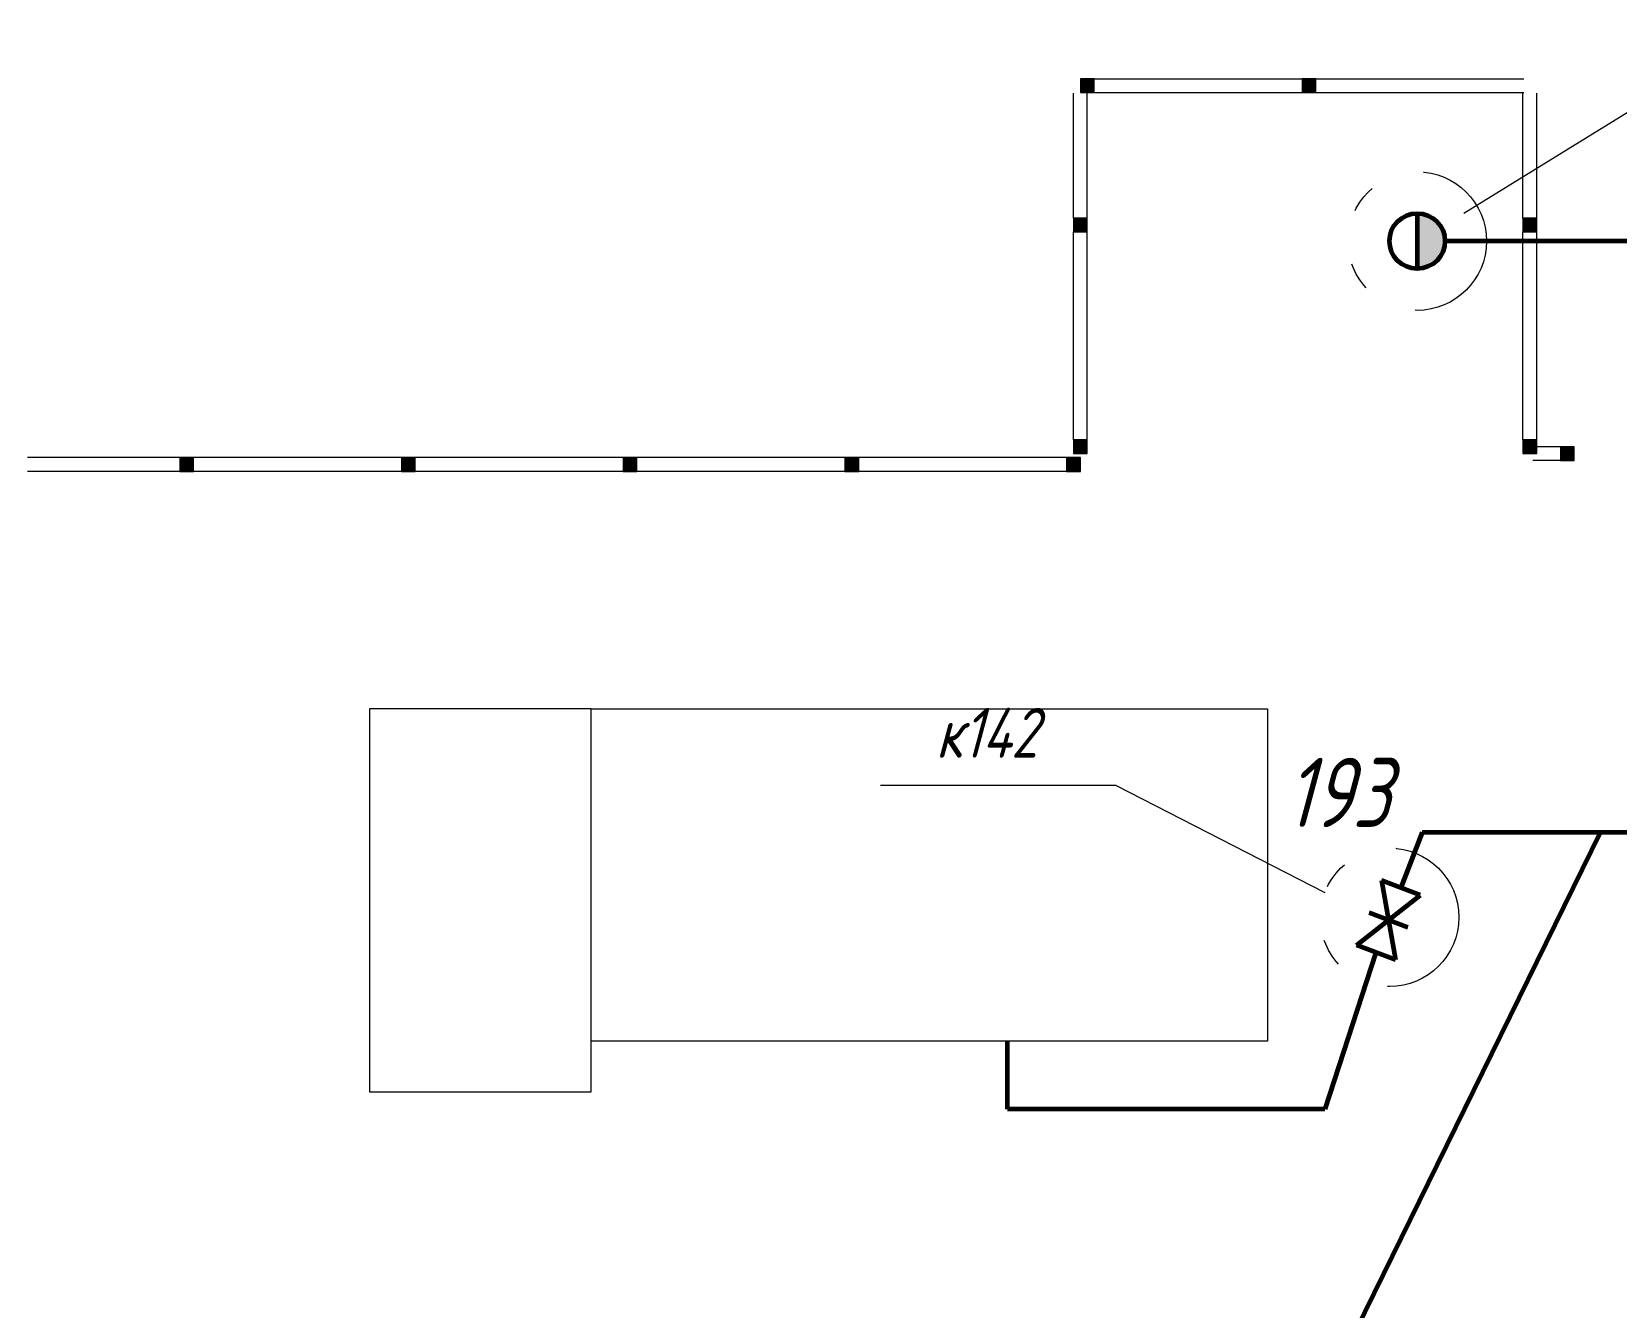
# Model space of a CAD drawing. Header units: millimetres. Extents: x 0 to 841, y 0 to 594.
# Drawn here: x 372 to 429.2, y 220.1 to 266.1 of the extents above; entities that cross this region are included whole.
import ezdxf

# ---------------------------------------------------------------- set-up
doc = ezdxf.new("R2010")
doc.units = ezdxf.units.MM
for name, pattern in [('K5LT32769', [0]), ('K5LT_BASIC', [0]), ('K5LT_CHAIN_LINE_WITH_2_POINTS', [12, 4, -2, 1, -2, 1, -2]), ('K5LT_THIN', [0])]:
    doc.linetypes.add(name, pattern=pattern)
doc.styles.add('KTEXTSTYLE', font='GOST_AU.SHX', dxfattribs={"width": 0.96, "height": 5})

# ---------------------------------------------------------------- blocks, each defined once
blk = doc.blocks.new('U72')
blk.add_hatch(color=7).paths.add_polyline_path([(427.645, 250.617), (427.645, 251.117), (427.145, 251.117), (427.145, 250.617)])
at = {"color": 7, "linetype": 'K5LT32769', "lineweight": 18}
for p, q in [((426.645, 251.117), (426.145, 251.117)), ((427.145, 251.117), (426.645, 251.117)), ((427.645, 251.117), (427.145, 251.117)), ((427.145, 251.117), (427.145, 250.617)), ((427.645, 250.617), (427.645, 251.117)), ((426.645, 250.617), (426.145, 250.617)), ((427.145, 250.617), (426.645, 250.617)), ((427.145, 250.617), (427.645, 250.617))]:
    blk.add_line(p, q, dxfattribs=at)
blk = doc.blocks.new('U73')
for points in [[(410.319, 263.893), (410.319, 264.393), (409.819, 264.393), (409.819, 263.893)], [(418.319, 263.893), (418.319, 264.393), (417.819, 264.393), (417.819, 263.893)]]:
    blk.add_hatch(color=7).paths.add_polyline_path(points)
at = {"color": 7, "linetype": 'K5LT32769', "lineweight": 18}
for p, q in [((410.319, 264.393), (409.819, 264.393)), ((409.819, 264.393), (409.819, 263.893)), ((410.319, 263.893), (410.319, 264.393)), ((410.319, 264.393), (410.819, 264.393)), ((410.819, 264.393), (411.319, 264.393)), ((411.319, 264.393), (411.819, 264.393)), ((411.819, 264.393), (412.319, 264.393)), ((412.319, 264.393), (412.819, 264.393)), ((412.819, 264.393), (413.319, 264.393)), ((413.319, 264.393), (413.819, 264.393)), ((413.819, 264.393), (414.319, 264.393)), ((414.319, 264.393), (414.819, 264.393)), ((414.819, 264.393), (415.319, 264.393)), ((415.319, 264.393), (415.819, 264.393)), ((415.819, 264.393), (416.319, 264.393)), ((416.319, 264.393), (416.819, 264.393)), ((416.819, 264.393), (417.319, 264.393)), ((417.319, 264.393), (417.819, 264.393)), ((418.319, 264.393), (417.819, 264.393)), ((417.819, 264.393), (417.819, 263.893)), ((418.319, 263.893), (418.319, 264.393)), ((418.319, 264.393), (418.819, 264.393)), ((418.819, 264.393), (419.319, 264.393)), ((419.319, 264.393), (419.819, 264.393)), ((419.819, 264.393), (420.319, 264.393)), ((420.319, 264.393), (420.819, 264.393)), ((420.819, 264.393), (421.319, 264.393)), ((421.319, 264.393), (421.819, 264.393)), ((421.819, 264.393), (422.319, 264.393)), ((422.319, 264.393), (422.819, 264.393)), ((422.819, 264.393), (423.319, 264.393)), ((423.319, 264.393), (423.819, 264.393)), ((423.819, 264.393), (424.319, 264.393)), ((424.319, 264.393), (424.819, 264.393)), ((424.819, 264.393), (425.319, 264.393)), ((425.319, 264.393), (425.819, 264.393)), ((409.819, 263.893), (410.319, 263.893)), ((410.319, 263.893), (410.819, 263.893)), ((410.819, 263.893), (411.319, 263.893)), ((411.319, 263.893), (411.819, 263.893)), ((411.819, 263.893), (412.319, 263.893)), ((412.319, 263.893), (412.819, 263.893)), ((412.819, 263.893), (413.319, 263.893)), ((413.319, 263.893), (413.819, 263.893)), ((413.819, 263.893), (414.319, 263.893)), ((414.319, 263.893), (414.819, 263.893)), ((414.819, 263.893), (415.319, 263.893)), ((415.319, 263.893), (415.819, 263.893)), ((415.819, 263.893), (416.319, 263.893)), ((416.319, 263.893), (416.819, 263.893)), ((416.819, 263.893), (417.319, 263.893)), ((417.319, 263.893), (417.819, 263.893)), ((417.819, 263.893), (418.319, 263.893)), ((418.319, 263.893), (418.819, 263.893)), ((418.819, 263.893), (419.319, 263.893)), ((419.319, 263.893), (419.819, 263.893)), ((419.819, 263.893), (420.319, 263.893)), ((420.319, 263.893), (420.819, 263.893)), ((420.819, 263.893), (421.319, 263.893)), ((421.319, 263.893), (421.819, 263.893)), ((421.819, 263.893), (422.319, 263.893)), ((422.319, 263.893), (422.819, 263.893)), ((422.819, 263.893), (423.319, 263.893)), ((423.319, 263.893), (423.819, 263.893)), ((423.819, 263.893), (424.319, 263.893)), ((424.319, 263.893), (424.819, 263.893)), ((424.819, 263.893), (425.319, 263.893)), ((425.319, 263.893), (425.819, 263.893))]:
    blk.add_line(p, q, dxfattribs=at)
blk = doc.blocks.new('U74')
for points in [[(426.29, 258.867), (426.29, 259.367), (425.79, 259.367), (425.79, 258.867)], [(426.29, 250.867), (426.29, 251.367), (425.79, 251.367), (425.79, 250.867)]]:
    blk.add_hatch(color=7).paths.add_polyline_path(points)
at = {"color": 7, "linetype": 'K5LT32769', "lineweight": 18}
for p, q in [((425.79, 263.367), (425.79, 263.867)), ((426.29, 263.367), (426.29, 263.867)), ((425.79, 262.867), (425.79, 263.367)), ((426.29, 262.867), (426.29, 263.367)), ((425.79, 262.367), (425.79, 262.867)), ((426.29, 262.367), (426.29, 262.867)), ((425.79, 261.867), (425.79, 262.367)), ((426.29, 261.867), (426.29, 262.367)), ((425.79, 261.367), (425.79, 261.867)), ((425.79, 260.867), (425.79, 261.367)), ((426.29, 261.367), (426.29, 261.867)), ((426.29, 260.867), (426.29, 261.367)), ((425.79, 260.367), (425.79, 260.867)), ((426.29, 260.367), (426.29, 260.867)), ((425.79, 259.867), (425.79, 260.367)), ((426.29, 259.867), (426.29, 260.367)), ((425.79, 259.367), (425.79, 259.867)), ((426.29, 259.367), (426.29, 259.867)), ((426.29, 259.367), (425.79, 259.367)), ((425.79, 259.367), (425.79, 258.867)), ((426.29, 258.867), (426.29, 259.367)), ((425.79, 258.367), (425.79, 258.867)), ((425.79, 258.867), (426.29, 258.867)), ((426.29, 258.367), (426.29, 258.867)), ((425.79, 257.867), (425.79, 258.367)), ((426.29, 257.867), (426.29, 258.367)), ((425.79, 257.367), (425.79, 257.867)), ((425.79, 256.867), (425.79, 257.367)), ((426.29, 257.367), (426.29, 257.867)), ((426.29, 256.867), (426.29, 257.367)), ((425.79, 256.367), (425.79, 256.867)), ((426.29, 256.367), (426.29, 256.867)), ((425.79, 255.867), (425.79, 256.367)), ((426.29, 255.867), (426.29, 256.367)), ((425.79, 255.367), (425.79, 255.867)), ((426.29, 255.367), (426.29, 255.867)), ((425.79, 254.867), (425.79, 255.367)), ((426.29, 254.867), (426.29, 255.367)), ((425.79, 254.367), (425.79, 254.867)), ((426.29, 254.367), (426.29, 254.867)), ((425.79, 253.867), (425.79, 254.367)), ((426.29, 253.867), (426.29, 254.367)), ((425.79, 253.367), (425.79, 253.867)), ((425.79, 252.867), (425.79, 253.367)), ((426.29, 253.367), (426.29, 253.867)), ((426.29, 252.867), (426.29, 253.367)), ((425.79, 252.367), (425.79, 252.867)), ((426.29, 252.367), (426.29, 252.867)), ((425.79, 251.867), (425.79, 252.367)), ((426.29, 251.867), (426.29, 252.367)), ((425.79, 251.367), (425.79, 251.867)), ((426.29, 251.367), (426.29, 251.867)), ((426.29, 251.367), (425.79, 251.367)), ((425.79, 251.367), (425.79, 250.867)), ((426.29, 250.867), (426.29, 251.367)), ((425.79, 250.867), (426.29, 250.867))]:
    blk.add_line(p, q, dxfattribs=at)
blk = doc.blocks.new('U75')
for points in [[(410.069, 258.867), (410.069, 259.367), (409.569, 259.367), (409.569, 258.867)], [(410.069, 250.867), (410.069, 251.367), (409.569, 251.367), (409.569, 250.867)]]:
    blk.add_hatch(color=7).paths.add_polyline_path(points)
at = {"color": 7, "linetype": 'K5LT32769', "lineweight": 18}
for p, q in [((409.569, 263.367), (409.569, 263.867)), ((410.069, 263.367), (410.069, 263.867)), ((409.569, 262.867), (409.569, 263.367)), ((410.069, 262.867), (410.069, 263.367)), ((409.569, 262.367), (409.569, 262.867)), ((410.069, 262.367), (410.069, 262.867)), ((409.569, 261.867), (409.569, 262.367)), ((410.069, 261.867), (410.069, 262.367)), ((409.569, 261.367), (409.569, 261.867)), ((409.569, 260.867), (409.569, 261.367)), ((410.069, 261.367), (410.069, 261.867)), ((410.069, 260.867), (410.069, 261.367)), ((409.569, 260.367), (409.569, 260.867)), ((410.069, 260.367), (410.069, 260.867)), ((409.569, 259.867), (409.569, 260.367)), ((410.069, 259.867), (410.069, 260.367)), ((409.569, 259.367), (409.569, 259.867)), ((410.069, 259.367), (410.069, 259.867)), ((410.069, 259.367), (409.569, 259.367)), ((409.569, 259.367), (409.569, 258.867)), ((410.069, 258.867), (410.069, 259.367)), ((409.569, 258.367), (409.569, 258.867)), ((409.569, 258.867), (410.069, 258.867)), ((410.069, 258.367), (410.069, 258.867)), ((409.569, 257.867), (409.569, 258.367)), ((410.069, 257.867), (410.069, 258.367)), ((409.569, 257.367), (409.569, 257.867)), ((409.569, 256.867), (409.569, 257.367)), ((410.069, 257.367), (410.069, 257.867)), ((410.069, 256.867), (410.069, 257.367)), ((409.569, 256.367), (409.569, 256.867)), ((410.069, 256.367), (410.069, 256.867)), ((409.569, 255.867), (409.569, 256.367)), ((410.069, 255.867), (410.069, 256.367)), ((409.569, 255.367), (409.569, 255.867)), ((410.069, 255.367), (410.069, 255.867)), ((409.569, 254.867), (409.569, 255.367)), ((410.069, 254.867), (410.069, 255.367)), ((409.569, 254.367), (409.569, 254.867)), ((410.069, 254.367), (410.069, 254.867)), ((409.569, 253.867), (409.569, 254.367)), ((410.069, 253.867), (410.069, 254.367)), ((409.569, 253.367), (409.569, 253.867)), ((409.569, 252.867), (409.569, 253.367)), ((410.069, 253.367), (410.069, 253.867)), ((410.069, 252.867), (410.069, 253.367)), ((409.569, 252.367), (409.569, 252.867)), ((410.069, 252.367), (410.069, 252.867)), ((409.569, 251.867), (409.569, 252.367)), ((410.069, 251.867), (410.069, 252.367)), ((409.569, 251.367), (409.569, 251.867)), ((410.069, 251.367), (410.069, 251.867)), ((410.069, 251.367), (409.569, 251.367)), ((409.569, 251.367), (409.569, 250.867)), ((410.069, 250.867), (410.069, 251.367)), ((409.569, 250.867), (410.069, 250.867))]:
    blk.add_line(p, q, dxfattribs=at)
blk = doc.blocks.new('U76')
for points in [[(377.819, 250.227), (377.819, 250.727), (377.319, 250.727), (377.319, 250.227)], [(385.819, 250.227), (385.819, 250.727), (385.319, 250.727), (385.319, 250.227)], [(393.819, 250.227), (393.819, 250.727), (393.319, 250.727), (393.319, 250.227)], [(401.819, 250.227), (401.819, 250.727), (401.319, 250.727), (401.319, 250.227)], [(409.819, 250.227), (409.819, 250.727), (409.319, 250.727), (409.319, 250.227)]]:
    blk.add_hatch(color=7).paths.add_polyline_path(points)
at = {"color": 7, "linetype": 'K5LT32769', "lineweight": 18}
for p, q in [((372.319, 250.727), (371.819, 250.727)), ((372.819, 250.727), (372.319, 250.727)), ((373.319, 250.727), (372.819, 250.727)), ((373.819, 250.727), (373.319, 250.727)), ((374.319, 250.727), (373.819, 250.727)), ((374.819, 250.727), (374.319, 250.727)), ((375.319, 250.727), (374.819, 250.727)), ((375.819, 250.727), (375.319, 250.727)), ((376.319, 250.727), (375.819, 250.727)), ((376.819, 250.727), (376.319, 250.727)), ((377.319, 250.727), (376.819, 250.727)), ((377.819, 250.727), (377.319, 250.727)), ((377.319, 250.727), (377.319, 250.227)), ((378.319, 250.727), (377.819, 250.727)), ((377.819, 250.227), (377.819, 250.727)), ((378.819, 250.727), (378.319, 250.727)), ((379.319, 250.727), (378.819, 250.727)), ((379.819, 250.727), (379.319, 250.727)), ((380.319, 250.727), (379.819, 250.727)), ((380.819, 250.727), (380.319, 250.727)), ((381.319, 250.727), (380.819, 250.727)), ((381.819, 250.727), (381.319, 250.727)), ((382.319, 250.727), (381.819, 250.727)), ((382.819, 250.727), (382.319, 250.727)), ((383.319, 250.727), (382.819, 250.727)), ((383.819, 250.727), (383.319, 250.727)), ((384.319, 250.727), (383.819, 250.727)), ((384.819, 250.727), (384.319, 250.727)), ((385.319, 250.727), (384.819, 250.727)), ((385.819, 250.727), (385.319, 250.727)), ((385.319, 250.727), (385.319, 250.227)), ((386.319, 250.727), (385.819, 250.727)), ((385.819, 250.227), (385.819, 250.727)), ((386.819, 250.727), (386.319, 250.727)), ((387.319, 250.727), (386.819, 250.727)), ((387.819, 250.727), (387.319, 250.727)), ((388.319, 250.727), (387.819, 250.727)), ((388.819, 250.727), (388.319, 250.727)), ((389.319, 250.727), (388.819, 250.727)), ((389.819, 250.727), (389.319, 250.727)), ((390.319, 250.727), (389.819, 250.727)), ((390.819, 250.727), (390.319, 250.727)), ((391.319, 250.727), (390.819, 250.727)), ((391.819, 250.727), (391.319, 250.727)), ((392.319, 250.727), (391.819, 250.727)), ((392.819, 250.727), (392.319, 250.727)), ((393.319, 250.727), (392.819, 250.727)), ((393.819, 250.727), (393.319, 250.727)), ((393.319, 250.727), (393.319, 250.227)), ((394.319, 250.727), (393.819, 250.727)), ((393.819, 250.227), (393.819, 250.727)), ((394.819, 250.727), (394.319, 250.727)), ((395.319, 250.727), (394.819, 250.727)), ((395.819, 250.727), (395.319, 250.727)), ((396.319, 250.727), (395.819, 250.727)), ((396.819, 250.727), (396.319, 250.727)), ((397.319, 250.727), (396.819, 250.727)), ((397.819, 250.727), (397.319, 250.727)), ((398.319, 250.727), (397.819, 250.727)), ((398.819, 250.727), (398.319, 250.727)), ((399.319, 250.727), (398.819, 250.727)), ((399.819, 250.727), (399.319, 250.727)), ((400.319, 250.727), (399.819, 250.727)), ((400.819, 250.727), (400.319, 250.727)), ((401.319, 250.727), (400.819, 250.727)), ((401.819, 250.727), (401.319, 250.727)), ((401.319, 250.727), (401.319, 250.227)), ((402.319, 250.727), (401.819, 250.727)), ((401.819, 250.227), (401.819, 250.727)), ((402.819, 250.727), (402.319, 250.727)), ((403.319, 250.727), (402.819, 250.727)), ((403.819, 250.727), (403.319, 250.727)), ((404.319, 250.727), (403.819, 250.727)), ((404.819, 250.727), (404.319, 250.727)), ((405.319, 250.727), (404.819, 250.727)), ((405.819, 250.727), (405.319, 250.727)), ((406.319, 250.727), (405.819, 250.727)), ((406.819, 250.727), (406.319, 250.727)), ((407.319, 250.727), (406.819, 250.727)), ((407.819, 250.727), (407.319, 250.727)), ((408.319, 250.727), (407.819, 250.727)), ((408.819, 250.727), (408.319, 250.727)), ((409.319, 250.727), (408.819, 250.727)), ((409.819, 250.727), (409.319, 250.727)), ((409.319, 250.727), (409.319, 250.227)), ((409.819, 250.227), (409.819, 250.727)), ((372.319, 250.227), (371.819, 250.227)), ((372.819, 250.227), (372.319, 250.227)), ((373.319, 250.227), (372.819, 250.227)), ((373.819, 250.227), (373.319, 250.227)), ((374.319, 250.227), (373.819, 250.227)), ((374.819, 250.227), (374.319, 250.227)), ((375.319, 250.227), (374.819, 250.227)), ((375.819, 250.227), (375.319, 250.227)), ((376.319, 250.227), (375.819, 250.227)), ((376.819, 250.227), (376.319, 250.227)), ((377.319, 250.227), (376.819, 250.227)), ((377.319, 250.227), (377.819, 250.227)), ((378.319, 250.227), (377.819, 250.227)), ((378.819, 250.227), (378.319, 250.227)), ((379.319, 250.227), (378.819, 250.227)), ((379.819, 250.227), (379.319, 250.227)), ((380.319, 250.227), (379.819, 250.227)), ((380.819, 250.227), (380.319, 250.227)), ((381.319, 250.227), (380.819, 250.227)), ((381.819, 250.227), (381.319, 250.227)), ((382.319, 250.227), (381.819, 250.227)), ((382.819, 250.227), (382.319, 250.227)), ((383.319, 250.227), (382.819, 250.227)), ((383.819, 250.227), (383.319, 250.227)), ((384.319, 250.227), (383.819, 250.227)), ((384.819, 250.227), (384.319, 250.227)), ((385.319, 250.227), (384.819, 250.227)), ((385.319, 250.227), (385.819, 250.227)), ((386.319, 250.227), (385.819, 250.227)), ((386.819, 250.227), (386.319, 250.227)), ((387.319, 250.227), (386.819, 250.227)), ((387.819, 250.227), (387.319, 250.227)), ((388.319, 250.227), (387.819, 250.227)), ((388.819, 250.227), (388.319, 250.227)), ((389.319, 250.227), (388.819, 250.227)), ((389.819, 250.227), (389.319, 250.227)), ((390.319, 250.227), (389.819, 250.227)), ((390.819, 250.227), (390.319, 250.227)), ((391.319, 250.227), (390.819, 250.227)), ((391.819, 250.227), (391.319, 250.227)), ((392.319, 250.227), (391.819, 250.227)), ((392.819, 250.227), (392.319, 250.227)), ((393.319, 250.227), (392.819, 250.227)), ((393.319, 250.227), (393.819, 250.227)), ((394.319, 250.227), (393.819, 250.227)), ((394.819, 250.227), (394.319, 250.227)), ((395.319, 250.227), (394.819, 250.227)), ((395.819, 250.227), (395.319, 250.227)), ((396.319, 250.227), (395.819, 250.227)), ((396.819, 250.227), (396.319, 250.227)), ((397.319, 250.227), (396.819, 250.227)), ((397.819, 250.227), (397.319, 250.227)), ((398.319, 250.227), (397.819, 250.227)), ((398.819, 250.227), (398.319, 250.227)), ((399.319, 250.227), (398.819, 250.227)), ((399.819, 250.227), (399.319, 250.227)), ((400.319, 250.227), (399.819, 250.227)), ((400.819, 250.227), (400.319, 250.227)), ((401.319, 250.227), (400.819, 250.227)), ((401.319, 250.227), (401.819, 250.227)), ((402.319, 250.227), (401.819, 250.227)), ((402.819, 250.227), (402.319, 250.227)), ((403.319, 250.227), (402.819, 250.227)), ((403.819, 250.227), (403.319, 250.227)), ((404.319, 250.227), (403.819, 250.227)), ((404.819, 250.227), (404.319, 250.227)), ((405.319, 250.227), (404.819, 250.227)), ((405.819, 250.227), (405.319, 250.227)), ((406.319, 250.227), (405.819, 250.227)), ((406.819, 250.227), (406.319, 250.227)), ((407.319, 250.227), (406.819, 250.227)), ((407.819, 250.227), (407.319, 250.227)), ((408.319, 250.227), (407.819, 250.227)), ((408.819, 250.227), (408.319, 250.227)), ((409.319, 250.227), (408.819, 250.227)), ((409.319, 250.227), (409.819, 250.227))]:
    blk.add_line(p, q, dxfattribs=at)
blk = doc.blocks.new('U208')
at = {"color": 7, "linetype": 'K5LT_THIN', "lineweight": 18, "true_color": 0xffffff}
for q in [(402.602, 238.896), (418.645, 235.038)]:
    blk.add_line((411.115, 238.896), q, dxfattribs=at)
at = {"color": 7, "insert": (404.602, 241.696), "char_height": 1.8, "attachment_point": 1, "style": 'KTEXTSTYLE'}
blk.add_mtext('\\H5.0;\\W1.000;\\Q15;\\Q15;\\W0.965;\\H1.80;к142', dxfattribs=at)
blk = doc.blocks.new('U236')
at = {"color": 7, "linetype": 'K5LT_THIN', "lineweight": 18, "true_color": 0xffffff}
for q in [(423.662, 259.536), (438.117, 263.284)]:
    blk.add_line((429.747, 263.284), q, dxfattribs=at)
at = {"color": 7, "insert": (431.747, 266.084), "char_height": 1.8, "attachment_point": 1, "style": 'KTEXTSTYLE'}
blk.add_mtext('\\H5.0;\\W1.000;\\Q15;\\Q15;\\W0.965;\\H1.80;к137', dxfattribs=at)
blk = doc.blocks.new('U483')
at = {"true_color": 0x003366}
blk.add_hatch(color=148, dxfattribs=at).paths.add_polyline_path([(421.976, 259.536), (421.976, 257.536), (422.683, 257.828), (422.976, 258.536), (422.683, 259.243)])
at = {"color": 143, "linetype": 'K5LT_BASIC', "lineweight": 60, "true_color": 0x33acca}
blk.add_line((421.976, 259.536), (421.976, 257.536), dxfattribs=at)
blk.add_circle((421.976, 258.536), 1, dxfattribs=at)
blk = doc.blocks.new('U486')
at = {"color": 143, "linetype": 'K5LT_BASIC', "lineweight": 60, "true_color": 0x33acca}
for p, q in [((422.087, 234.933), (420.688, 235.472)), ((420.688, 235.472), (421.189, 232.6)), ((419.789, 233.139), (422.087, 234.933)), ((421.638, 233.766), (420.238, 234.305)), ((421.189, 232.6), (419.789, 233.139))]:
    blk.add_line(p, q, dxfattribs=at)
blk = doc.blocks.new('U615')
at = {"color": 7, "linetype": 'K5LT_THIN', "lineweight": 18, "true_color": 0xffffff}
for p, q in [((392.167, 241.666), (416.578, 241.666)), ((392.167, 229.666), (392.167, 241.666)), ((416.578, 241.666), (416.578, 229.666)), ((416.578, 229.666), (392.167, 229.666))]:
    blk.add_line(p, q, dxfattribs=at)
blk = doc.blocks.new('U616')
at = {"color": 7, "linetype": 'K5LT_THIN', "lineweight": 18, "true_color": 0xffffff}
for p, q in [((392.167, 241.666), (384.167, 241.666)), ((384.167, 241.666), (384.167, 227.844)), ((392.167, 227.844), (392.167, 241.666)), ((384.167, 227.844), (392.167, 227.844))]:
    blk.add_line(p, q, dxfattribs=at)

msp = doc.modelspace()

# ---------------------------------------------------------------- linework, layer by layer
at = {"color": 143, "linetype": 'K5LT_BASIC', "lineweight": 60, "true_color": 0x33acca}
for p, q in [((432.877, 258.536), (422.976, 258.536)), ((428.577, 237.202), (414.44, 208.422)), ((422.158, 237.202), (421.387, 235.202)), ((460.578, 237.202), (422.158, 237.202)), ((420.489, 232.869), (418.645, 227.221)), ((407.195, 227.221), (407.195, 229.666)), ((418.645, 227.221), (407.195, 227.221))]:
    msp.add_line(p, q, dxfattribs=at)
at = {"color": 7, "linetype": 'K5LT_CHAIN_LINE_WITH_2_POINTS', "lineweight": 18, "true_color": 0xffffff}
for centre in [(421.976, 258.536), (420.978, 234.14)]:
    msp.add_circle(centre, 2.5, dxfattribs=at)

# ---------------------------------------------------------------- block references
for name in ['U236', 'U73', 'U75', 'U74', 'U483', 'U72', 'U76', 'U616', 'U615', 'U208', 'U486']:
    msp.add_blockref(name, (0, 0))

# ---------------------------------------------------------------- texts
at = {"color": 7, "insert": (417.217, 239.894), "char_height": 2.5, "attachment_point": 1, "style": 'KTEXTSTYLE'}
msp.add_mtext('\\H5.0;\\W1.000;\\Q15;\\Q15;\\W0.965;\\H2.50;193', dxfattribs=at)

doc.saveas('drawing.dxf')
